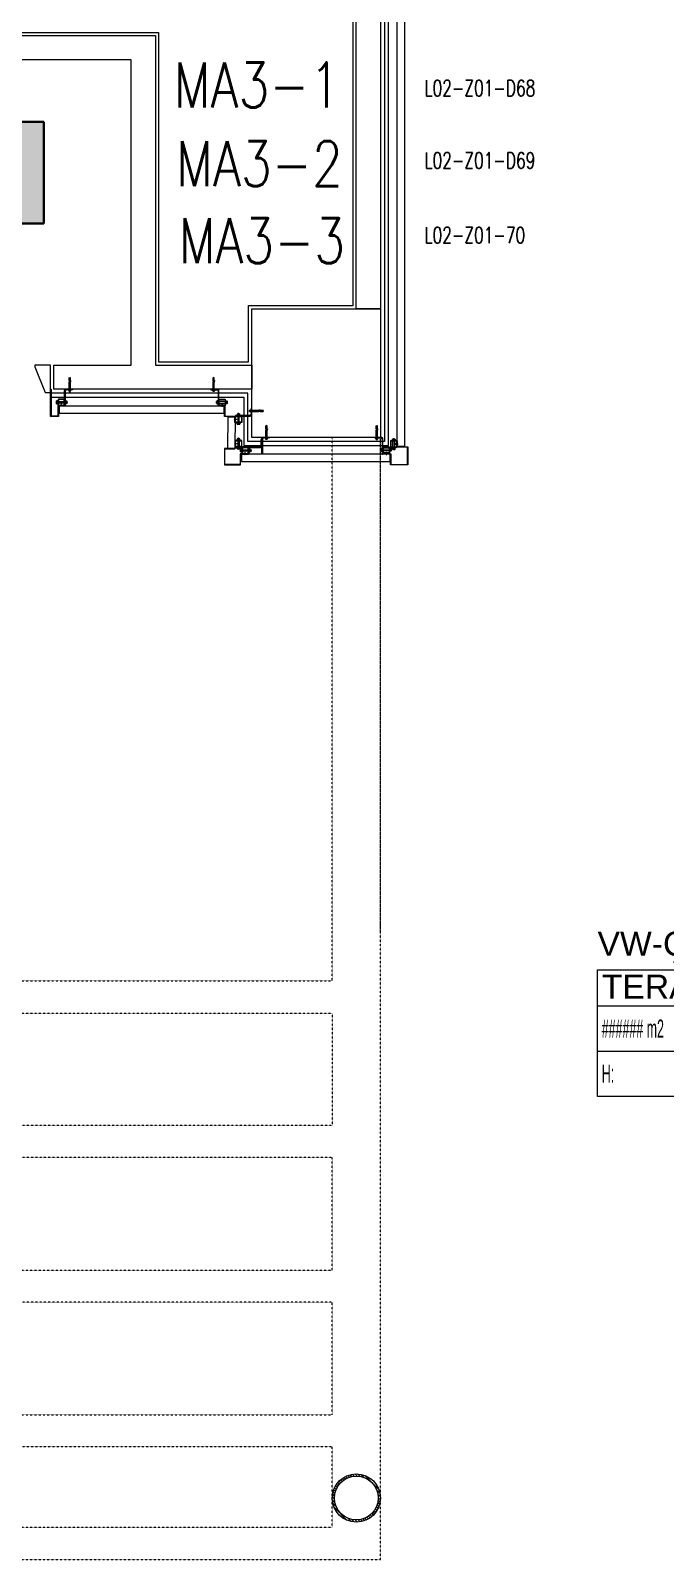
# Model space of a CAD drawing. Extents: x -3709 to 34962, y 0 to 8245.
# Drawn here: x 32241 to 32636, y 2414 to 3366 of the extents above; entities that cross this region are included whole.
import ezdxf
from ezdxf.enums import TextEntityAlignment as Align

# ---------------------------------------------------------------- set-up
doc = ezdxf.new("R2010")
doc.units = 0
doc.linetypes.add('DOT2', pattern=[0.125, 0, -0.125])
doc.layers.get('0').update_dxf_attribs({"color": 9, "lineweight": 9})
for name, color, linetype, lineweight in [('00', 9, 'Continuous', 9), ('01', 9, 'Continuous', 9), ('06D', 9, 'Continuous', 9), ('10', 9, 'Continuous', 9), ('10A', 9, 'Continuous', 9), ('14', 9, 'Continuous', 9), ('20', 9, 'DOT2', 9), ('21_MAHAL', 9, 'Continuous', 9), ('33', 9, 'BATTING', 9), ('35H', 9, 'Continuous', 9), ('E-DEDEKTÖR NUMARALARI', 20, 'Continuous', 30), ('E-KUVVET PANOSU (MCC)', 7, 'Continuous', 30), ('E-YAZI', 7, 'Continuous', 30)]:
    doc.layers.add(name, color=color, linetype=linetype, lineweight=lineweight)
doc.styles.add('Arial', font='arial.ttf', dxfattribs={"height": 2.5})
doc.styles.add('E-YAZI', font='txttw.shx')
doc.styles.add('MuuM_TEXT-STANDART', font='ARIALN.TTF')
doc.linetypes.add('BATTING', pattern='A,0.0001,-0.1,[134,ltypeshp.shx,S=0.1,R=0,X=-0.1,Y=0],-0.2,[134,ltypeshp.shx,S=0.1,R=180,X=0.1,Y=0],-0.1', length=0.4001)

# ---------------------------------------------------------------- blocks, each defined once
blk = doc.blocks.new('p-kolon-80x80-vw')
at = {"layer": '01'}
blk.add_lwpolyline([(-40, -40), (-40, 40), (40, 40), (40, -40)], close=True, dxfattribs=at)
blk = doc.blocks.new('p-kolon celik')
at = {"layer": '35H'}
h = blk.add_hatch(dxfattribs=at)
h.set_pattern_fill('ANSI31', color=256, scale=10)
h.set_pattern_definition([(45, (-10, -10), (-0.883883, 0.883883), [])])
edge = h.paths.add_edge_path()
edge.add_arc((0, 0), 15, 0, 360)
edge = h.paths.add_edge_path(flags=17)
edge.add_arc((0, 0), 13.6, 0, 360)
at = {"layer": '10'}
for radius in [15, 13.6]:
    blk.add_circle((0, 0), radius, dxfattribs=at)
blk = doc.blocks.new('cxvxv')
for p, q in [((-21988.4, 8560.98, 0), (-21988.4, 8560.32, 0)), ((-21988.4, 8560.32, 0), (-21986.64, 8560.32, 0)), ((-21988.4, 8555.4, 0), (-21986.64, 8555.4, 0)), ((-21988.4, 8554.74, 0), (-21988.4, 8555.4, 0)), ((-21986.86, 8561.07, 0), (-21988.18, 8561.07, 0)), ((-21986.86, 8554.65, 0), (-21988.17, 8554.65, 0)), ((-21988.02, 8561.25, 0), (-21987.03, 8561.3, 0)), ((-21988.02, 8561.25, 0), (-21988, 8561.26, 0)), ((-21988, 8561.23, 0), (-21988.02, 8561.25, 0)), ((-21988.02, 8561.13, 0), (-21987.03, 8561.19, 0)), ((-21988.02, 8561.13, 0), (-21988, 8561.14, 0)), ((-21988, 8561.11, 0), (-21988.02, 8561.13, 0)), ((-21988.02, 8560.32, 0), (-21987.02, 8560.32, 0)), ((-21988.02, 8560.28, 0), (-21988.02, 8560.32, 0)), ((-21988.02, 8560.11, 0), (-21988.02, 8555.61, 0)), ((-21988.02, 8555.44, 0), (-21988.02, 8555.4, 0)), ((-21988.02, 8555.4, 0), (-21987.02, 8555.4, 0)), ((-21988, 8561.3, 0), (-21987.94, 8561.35, 0)), ((-21988, 8561.26, 0), (-21988, 8561.3, 0)), ((-21988, 8561.14, 0), (-21988, 8561.23, 0)), ((-21988, 8561.07, 0), (-21988, 8561.11, 0)), ((-21987.96, 8560.98, 0), (-21987.96, 8560.32, 0)), ((-21987.96, 8554.74, 0), (-21987.96, 8555.4, 0)), ((-21987.54, 8561.35, 0), (-21987.94, 8561.35, 0)), ((-21987.7, 8561.05, 0), (-21987.7, 8561.08, 0)), ((-21987.7, 8561.07, 0), (-21987.7, 8561.07, 0)), ((-21987.54, 8561.35, 0), (-21987.1, 8561.35, 0)), ((-21987.03, 8561.3, 0), (-21987.1, 8561.35, 0)), ((-21987.08, 8560.64, 0), (-21987.08, 8560.98, 0)), ((-21987.08, 8560.64, 0), (-21987.08, 8560.32, 0)), ((-21987.08, 8555.08, 0), (-21987.08, 8555.4, 0)), ((-21987.08, 8555.08, 0), (-21987.08, 8554.74, 0)), ((-21987.06, 8560.32, 0), (-21987.06, 8560.28, 0)), ((-21987.06, 8555.61, 0), (-21987.06, 8560.11, 0)), ((-21987.06, 8555.4, 0), (-21987.06, 8555.44, 0)), ((-21987.05, 8561.32, 0), (-21987.03, 8561.3, 0)), ((-21987.03, 8561.3, 0), (-21987.05, 8561.28, 0)), ((-21987.03, 8561.3, 0), (-21987.05, 8561.29, 0)), ((-21987.05, 8561.28, 0), (-21987.05, 8561.2, 0)), ((-21987.05, 8561.2, 0), (-21987.03, 8561.19, 0)), ((-21987.03, 8561.19, 0), (-21987.05, 8561.17, 0)), ((-21987.05, 8561.17, 0), (-21987.05, 8561.08, 0)), ((-21987.05, 8561.08, 0), (-21987.03, 8561.07, 0)), ((-21987.02, 8560.32, 0), (-21987.02, 8560.28, 0)), ((-21987.02, 8555.61, 0), (-21987.02, 8560.11, 0)), ((-21987.02, 8555.4, 0), (-21987.02, 8555.44, 0)), ((-21986.64, 8560.32, 0), (-21986.64, 8560.98, 0)), ((-21986.64, 8555.4, 0), (-21986.64, 8554.74, 0))]:
    blk.add_line(p, q)
at = {"elevation": 0}
for points in [[(-21986.3, 8560.11), (-21988.7, 8560.11), (-21988.7, 8560.28), (-21986.3, 8560.28)], [(-21986.3, 8555.61), (-21988.7, 8555.61), (-21988.7, 8555.44), (-21986.3, 8555.44)]]:
    blk.add_lwpolyline(points, close=True, dxfattribs=at)
for points in [[(-21987.98, 8560.28), (-21987.98, 8560.32)], [(-21987.98, 8560.11), (-21987.98, 8555.61)], [(-21987.98, 8555.44), (-21987.98, 8555.4)]]:
    blk.add_lwpolyline(points, dxfattribs=at)
for centre, radius, start, end in [((-21988.18, 8560.75, 0), 0.315, 45.8497, 134.1503), ((-21988.18, 8554.97, 0), 0.315, 225.8497, 314.1503), ((-21987.52, 8559.95, 0), 1.12, 66.87008, 113.12992), ((-21987.52, 8559.95, 0), 1.12, 66.87008, 113.12992), ((-21987.52, 8555.77, 0), 1.12, 246.87008, 293.12992), ((-21987.52, 8555.77, 0), 1.12, 246.87008, 293.12992), ((-21986.86, 8560.76, 0), 0.313, 45.44896, 134.55104), ((-21986.86, 8554.96, 0), 0.313, 225.44896, 314.55104)]:
    blk.add_arc(centre, radius, start, end)
blk = doc.blocks.new('VIDA')
for p, q in [((-18072, 6523.9), (-18071.9, 6524)), ((-18071.9, 6523.8), (-18072, 6523.9)), ((-18071.9, 6524), (-18070.1, 6524.7)), ((-18069.6, 6522.9), (-18071.9, 6523.8)), ((-18069.7, 6524.9), (-18070.6, 6523.2)), ((-18070.6, 6523.2), (-18070.1, 6524.7)), ((-18070.1, 6524.7), (-18069.9, 6525.1)), ((-18069.9, 6525.1), (-18070.1, 6524.1)), ((-18070.1, 6524.1), (-18070, 6524.3)), ((-18070, 6524.3), (-18069.8, 6525.1)), ((-18069.9, 6525.1), (-18069.8, 6525.1)), ((-18069.8, 6525.1), (-18069.7, 6524.9)), ((-18069.7, 6524.9), (-18069.3, 6525)), ((-18069.6, 6522.8), (-18069.1, 6525)), ((-18069.6, 6522.8), (-18069.6, 6522.9)), ((-18069.4, 6522.4), (-18069.6, 6522.8)), ((-18068.9, 6525.3), (-18069.4, 6522.4)), ((-18069.3, 6522.4), (-18069.4, 6522.4)), ((-18069.3, 6522.4), (-18068.9, 6525.3)), ((-18069.3, 6525), (-18069.1, 6525)), ((-18069.1, 6522.8), (-18069.3, 6522.4)), ((-18069.1, 6525), (-18068.9, 6525.3)), ((-18068.7, 6522.8), (-18069.1, 6522.8)), ((-18068.9, 6525.3), (-18068.9, 6525.3)), ((-18068.9, 6525.3), (-18068.7, 6525)), ((-18068.7, 6522.8), (-18068.2, 6525)), ((-18068.7, 6525), (-18068.2, 6525)), ((-18068.5, 6522.4), (-18068.7, 6522.8)), ((-18068, 6525.3), (-18068.5, 6522.4)), ((-18068.4, 6522.4), (-18068.5, 6522.4)), ((-18068.4, 6522.4), (-18067.9, 6525.3)), ((-18068.2, 6522.8), (-18068.4, 6522.4)), ((-18068.2, 6522.8), (-18068.4, 6522.4)), ((-18068.2, 6525), (-18068, 6525.3)), ((-18067.7, 6525), (-18068.2, 6522.8)), ((-18067.7, 6522.8), (-18068.2, 6522.8)), ((-18067.9, 6525.3), (-18068, 6525.3)), ((-18067.9, 6525.3), (-18067.7, 6525)), ((-18067.7, 6522.8), (-18067.2, 6525)), ((-18067.7, 6525), (-18067.2, 6525)), ((-18067.5, 6522.4), (-18067.7, 6522.8)), ((-18067, 6525.3), (-18067.5, 6522.4)), ((-18067.4, 6522.4), (-18067.5, 6522.4)), ((-18067.4, 6522.4), (-18066.9, 6525.3)), ((-18067.2, 6522.8), (-18067.4, 6522.4)), ((-18067.2, 6522.8), (-18067.4, 6522.4)), ((-18067.2, 6525), (-18067, 6525.3)), ((-18066.7, 6525), (-18067.2, 6522.8)), ((-18066.7, 6522.8), (-18067.2, 6522.8)), ((-18066.9, 6525.3), (-18067, 6525.3)), ((-18066.9, 6525.3), (-18066.7, 6525)), ((-18066.3, 6525), (-18066.7, 6525)), ((-18066.7, 6522.8), (-18066.3, 6525)), ((-18066.5, 6522.4), (-18066.7, 6522.8)), ((-18066.1, 6525.3), (-18066.5, 6522.4)), ((-18066.5, 6522.4), (-18066, 6525.3)), ((-18066.3, 6522.8), (-18066.5, 6522.4)), ((-18066.3, 6522.8), (-18066.5, 6522.4)), ((-18066.5, 6522.4), (-18066.5, 6522.4)), ((-18066.3, 6525), (-18066.1, 6525.3)), ((-18065.8, 6525), (-18066.3, 6522.8)), ((-18066.3, 6522.8), (-18065.8, 6522.8)), ((-18066, 6525.3), (-18066.1, 6525.3)), ((-18066, 6525.3), (-18065.8, 6525)), ((-18065.8, 6522.8), (-18065.3, 6525)), ((-18065.8, 6525), (-18065.3, 6525)), ((-18065.6, 6522.4), (-18065.8, 6522.8)), ((-18065.1, 6525.3), (-18065.6, 6522.4)), ((-18065.5, 6522.4), (-18065.6, 6522.4)), ((-18065.5, 6522.4), (-18065, 6525.3)), ((-18065.3, 6522.8), (-18065.5, 6522.4)), ((-18065.3, 6522.8), (-18065.5, 6522.4)), ((-18065.3, 6525), (-18065.1, 6525.3)), ((-18064.8, 6525), (-18065.3, 6522.8)), ((-18064.8, 6522.8), (-18065.3, 6522.8)), ((-18065.1, 6525.3), (-18065, 6525.3)), ((-18065, 6525.3), (-18064.8, 6525)), ((-18064.8, 6525), (-18064.3, 6525)), ((-18064.8, 6522.8), (-18064.3, 6525)), ((-18064.6, 6522.4), (-18064.8, 6522.8)), ((-18064.1, 6525.3), (-18064.6, 6522.4)), ((-18064.5, 6522.4), (-18064.6, 6522.4)), ((-18064.5, 6522.4), (-18064, 6525.3)), ((-18064.3, 6522.8), (-18064.5, 6522.4)), ((-18064.3, 6522.8), (-18064.5, 6522.4)), ((-18064.3, 6525), (-18064.1, 6525.3)), ((-18063.8, 6525), (-18064.3, 6522.8)), ((-18063.8, 6522.8), (-18064.3, 6522.8)), ((-18064, 6525.3), (-18064.1, 6525.3)), ((-18064, 6525.3), (-18063.8, 6525)), ((-18063.8, 6522.8), (-18062, 6525)), ((-18062, 6525), (-18063.8, 6525)), ((-18063.6, 6522.4), (-18063.8, 6522.8)), ((-18063.6, 6522.4), (-18061.7, 6525.3)), ((-18061.8, 6525.3), (-18063.6, 6522.4)), ((-18062, 6522.8), (-18063.6, 6522.4)), ((-18062, 6522.8), (-18063.6, 6522.4)), ((-18063.6, 6522.4), (-18063.6, 6522.4)), ((-18061.5, 6525), (-18063.4, 6522.8)), ((-18063.4, 6522.8), (-18061.5, 6522.8)), ((-18061.7, 6525.3), (-18063.2, 6525.3)), ((-18062.7, 6522.4), (-18061.5, 6522.8)), ((-18062.6, 6522.4), (-18062.1, 6525.3)), ((-18062.4, 6522.8), (-18062.6, 6522.4)), ((-18062.4, 6522.8), (-18062.6, 6522.4)), ((-18062.6, 6522.4), (-18061.3, 6522.4)), ((-18062.4, 6525), (-18062.2, 6525.3)), ((-18061.5, 6525), (-18062.4, 6525)), ((-18061.5, 6522.8), (-18062.4, 6525)), ((-18061.9, 6525), (-18062.4, 6522.8)), ((-18061.9, 6522.8), (-18062.4, 6522.8)), ((-18062.2, 6525.3), (-18062.1, 6525.3)), ((-18062.2, 6525.3), (-18061.3, 6522.4)), ((-18062.1, 6525.3), (-18061.9, 6525)), ((-18062, 6525), (-18061.8, 6525.3)), ((-18061.9, 6525), (-18061.4, 6525)), ((-18061.9, 6522.8), (-18061.4, 6525)), ((-18061.7, 6522.4), (-18061.9, 6522.8)), ((-18061.2, 6525.3), (-18061.7, 6522.4)), ((-18061.7, 6525.3), (-18061.5, 6525)), ((-18061.6, 6522.4), (-18061.7, 6522.4)), ((-18061.6, 6522.4), (-18061.2, 6525.3)), ((-18061.4, 6522.8), (-18061.6, 6522.4)), ((-18061.4, 6522.8), (-18061.6, 6522.4)), ((-18061.4, 6525), (-18061.2, 6525.3)), ((-18061, 6525), (-18061.4, 6522.8)), ((-18060.9, 6522.8), (-18061.4, 6522.8)), ((-18061.2, 6525.3), (-18061, 6525)), ((-18061.2, 6525.3), (-18061.2, 6525.3)), ((-18061, 6525), (-18060.5, 6525)), ((-18060.9, 6522.8), (-18060.5, 6525)), ((-18060.7, 6522.4), (-18060.9, 6522.8)), ((-18060.7, 6522.4), (-18060.2, 6525.3)), ((-18060.3, 6525.3), (-18060.7, 6522.4)), ((-18060.5, 6522.8), (-18060.7, 6522.4)), ((-18060.5, 6522.8), (-18060.7, 6522.4)), ((-18060.7, 6522.4), (-18060.7, 6522.4)), ((-18060.5, 6525), (-18060.3, 6525.3)), ((-18060, 6525), (-18060.5, 6522.8)), ((-18060.5, 6522.8), (-18060, 6522.8)), ((-18060.3, 6525.3), (-18060.2, 6525.3)), ((-18060.2, 6525.3), (-18060, 6525)), ((-18060, 6525), (-18059.5, 6525)), ((-18060, 6522.8), (-18059.5, 6525)), ((-18059.8, 6522.4), (-18060, 6522.8)), ((-18059.3, 6525.3), (-18059.8, 6522.4)), ((-18059.7, 6522.4), (-18059.8, 6522.4)), ((-18059.7, 6522.4), (-18059.2, 6525.3)), ((-18059.5, 6522.8), (-18059.7, 6522.4)), ((-18059.5, 6522.8), (-18059.7, 6522.4)), ((-18059.5, 6525), (-18059.3, 6525.3)), ((-18059.2, 6524), (-18059.5, 6522.8)), ((-18059.5, 6522.8), (-18059.2, 6522.8)), ((-18059.3, 6525.3), (-18059.2, 6525.3)), ((-18058.1, 6526.6), (-18059.2, 6526.6)), ((-18059.2, 6521.2), (-18059.2, 6526.6)), ((-18058.1, 6521.2), (-18059.2, 6521.2))]:
    blk.add_line(p, q)
for points in [[(-18068.7, 6525), (-18069.1, 6522.8)], [(-18057.2, 6524.3), (-18057.5, 6524), (-18057.5, 6523.8), (-18057.2, 6523.5)]]:
    blk.add_lwpolyline(points)
for centre, start, end in [((-18062.4, 6523.6), 7.50951, 35.24269), ((-18062.4, 6524.2), 324.75731, 352.49049)]:
    blk.add_arc(centre, 5.21, start, end)
blk = doc.blocks.new('çelik dübel')
at = {"ltscale": 7}
for p, q in [((-87.2, -2), (-85, 2)), ((-85, -6), (-85, 2)), ((-68, 2), (-85, 2)), ((-75, -6), (-75, 2)), ((-70, -6), (-70, 2)), ((-68, 3), (-58, 2)), ((-68, -7), (-68, 3)), ((-58, -6), (-58, 2)), ((-8.5, 2), (-58, 2)), ((-53, 1.5), (-58, 1.5)), ((-53, -6), (-53, 2)), ((-25, -6), (-25, 2)), ((-25, -6), (-23.9, 2)), ((-23, -6), (-21.9, 2)), ((-21, -6), (-19.9, 2)), ((-19, -6), (-17.9, 2)), ((-17, -6), (-15.9, 2)), ((-85, -6), (-87.2, -2)), ((-68, -6), (-85, -6)), ((-68, -7), (-58, -6)), ((-53, -5.5), (-58, -5.5)), ((-8.5, -6), (-58, -6))]:
    blk.add_line(p, q, dxfattribs=at)
for p, q in [((-15, -6), (-13.9, 2)), ((-13, -6), (-11.9, 2)), ((-11, -6), (-10, 1.1)), ((-10, -9), (-10, 5)), ((-9, 5), (-10, 5)), ((-10, 3), (-10, 5)), ((-9, -9), (-9, 5)), ((-8.5, 2), (-8.5, 3)), ((-8.5, -4), (-8.5, 0)), ((-5, 4), (-7.5, 4)), ((-5, 1), (-7.5, 1)), ((-4, 2), (-4, 3)), ((-1, 2), (-4, 2)), ((-4, -4), (-4, 0)), ((-3, -6), (-1.9, 2)), ((-1, -6), (0, 1.1)), ((0, -5), (0, 1)), ((-10, -7), (-10, -9.1)), ((-9, -9), (-10, -9)), ((-8.5, -6), (-8.5, -7)), ((-5, -5), (-7.5, -5)), ((-5, -8), (-7.5, -8)), ((-4, -6), (-4, -7)), ((-1, -6), (-4, -6))]:
    blk.add_line(p, q)
for points in [[(-68, 0.6), (-67.4, 0.4), (-67, 0.1), (-66.6, -0.3), (-66.2, -0.8), (-65.9, -1.3), (-65.7, -1.9), (-65.4, -2.3), (-65.2, -2.8), (-65, -3.1), (-64.8, -3.3), (-64.6, -3.5), (-64.4, -3.6), (-64.2, -3.5), (-63.9, -3.5), (-63.7, -3.3), (-63.5, -3.1), (-63.2, -2.9), (-62.9, -2.6), (-62.7, -2.3), (-62.4, -2), (-62.1, -1.7), (-61.9, -1.4), (-61.6, -1.1), (-61.4, -0.9), (-61.2, -0.7), (-61, -0.6), (-60.8, -0.5), (-60.6, -0.5), (-60.4, -0.5), (-60.3, -0.7), (-60.1, -0.9), (-59.9, -1.1), (-59.8, -1.5), (-59.6, -1.9), (-59.4, -2.3), (-59.2, -2.7), (-58.9, -3), (-58.7, -3.3), (-58.4, -3.5), (-58, -3.5)], [(-68, -0.5), (-68, -0.5), (-67.9, -0.5), (-67.9, -0.5), (-67.8, -0.5), (-67.8, -0.6), (-67.7, -0.6), (-67.7, -0.6), (-67.6, -0.7), (-67.6, -0.7), (-67.6, -0.8), (-67.5, -0.8), (-67.5, -0.8), (-67.5, -0.9), (-67.4, -0.9), (-67.4, -0.9), (-67.3, -1), (-67.3, -1), (-67.3, -1.1), (-67.2, -1.1), (-67.2, -1.2), (-67.2, -1.2), (-67.1, -1.3), (-67.1, -1.3), (-67.1, -1.4), (-67, -1.4), (-67, -1.5), (-67, -1.5), (-66.9, -1.6), (-66.9, -1.6), (-66.9, -1.7), (-66.9, -1.7), (-66.8, -1.8), (-66.8, -1.9), (-66.8, -1.9), (-66.7, -2), (-66.7, -2), (-66.7, -2.1), (-66.6, -2.2), (-66.6, -2.2), (-66.6, -2.3), (-66.6, -2.3), (-66.5, -2.4), (-66.5, -2.5), (-66.5, -2.5), (-66.4, -2.6), (-66.4, -2.7), (-66.4, -2.7), (-66.3, -2.8), (-66.3, -2.8), (-66.3, -2.9), (-66.3, -3), (-66.2, -3), (-66.2, -3.1), (-66.2, -3.1), (-66.1, -3.2), (-66.1, -3.2), (-66.1, -3.3), (-66, -3.4), (-66, -3.4), (-66, -3.5), (-65.9, -3.5), (-65.9, -3.6), (-65.9, -3.6), (-65.8, -3.7), (-65.8, -3.7), (-65.7, -3.8), (-65.7, -3.8), (-65.7, -3.9), (-65.6, -3.9), (-65.6, -4), (-65.5, -4), (-65.5, -4.1), (-65.4, -4.1), (-65.4, -4.1), (-65.3, -4.2), (-65.3, -4.2), (-65.2, -4.3), (-65.2, -4.3), (-65.1, -4.3), (-65, -4.4), (-65, -4.4), (-64.9, -4.4), (-64.9, -4.4), (-64.8, -4.5), (-64.7, -4.5), (-64.7, -4.5), (-64.6, -4.5), (-64.5, -4.5), (-64.5, -4.5), (-64.4, -4.5), (-64.3, -4.5), (-64.3, -4.5), (-64.2, -4.5), (-64.1, -4.5), (-64.1, -4.5), (-64, -4.5), (-64, -4.5), (-63.9, -4.5), (-63.8, -4.5), (-63.8, -4.5), (-63.7, -4.4), (-63.7, -4.4), (-63.6, -4.4), (-63.6, -4.4), (-63.5, -4.4), (-63.4, -4.3), (-63.4, -4.3), (-63.3, -4.3), (-63.3, -4.3), (-63.3, -4.2), (-63.2, -4.2), (-63.2, -4.2), (-63.1, -4.1), (-63.1, -4.1), (-63, -4.1), (-63, -4), (-62.9, -4), (-62.9, -4), (-62.9, -3.9), (-62.8, -3.9), (-62.8, -3.9), (-62.7, -3.8), (-62.7, -3.8), (-62.7, -3.8), (-62.6, -3.7), (-62.6, -3.7), (-62.5, -3.6), (-62.5, -3.6), (-62.5, -3.6), (-62.4, -3.5), (-62.4, -3.5), (-62.4, -3.5), (-62.3, -3.4), (-62.3, -3.4), (-62.2, -3.3), (-62.2, -3.3), (-62.2, -3.3), (-62.1, -3.2), (-62.1, -3.2), (-62.1, -3.1), (-62, -3.1), (-62, -3.1), (-62, -3), (-61.9, -3), (-61.9, -2.9), (-61.9, -2.9), (-61.8, -2.9), (-61.8, -2.8), (-61.7, -2.8), (-61.7, -2.7), (-61.7, -2.7), (-61.6, -2.6), (-61.6, -2.6), (-61.6, -2.6), (-61.5, -2.5), (-61.5, -2.5), (-61.5, -2.5), (-61.4, -2.4), (-61.4, -2.4), (-61.4, -2.3), (-61.3, -2.3), (-61.3, -2.3), (-61.3, -2.2), (-61.3, -2.2), (-61.2, -2.2), (-61.2, -2.1), (-61.2, -2.1), (-61.1, -2), (-61.1, -2), (-61.1, -2), (-61, -1.9), (-61, -1.9), (-61, -1.9), (-61, -1.9), (-60.9, -1.8), (-60.9, -1.8), (-60.9, -1.8), (-60.9, -1.8), (-60.9, -1.8), (-60.9, -1.7), (-60.8, -1.7), (-60.8, -1.7), (-60.8, -1.7), (-60.8, -1.7), (-60.8, -1.7), (-60.8, -1.8), (-60.7, -1.8), (-60.7, -1.8), (-60.7, -1.8), (-60.7, -1.9), (-60.7, -1.9), (-60.7, -1.9), (-60.6, -2), (-60.6, -2), (-60.6, -2.1), (-60.6, -2.1), (-60.6, -2.1), (-60.5, -2.2), (-60.5, -2.2), (-60.5, -2.3), (-60.5, -2.3), (-60.4, -2.4), (-60.4, -2.5), (-60.4, -2.5), (-60.4, -2.6), (-60.3, -2.6), (-60.3, -2.7), (-60.3, -2.7), (-60.3, -2.8), (-60.2, -2.8), (-60.2, -2.9), (-60.2, -3), (-60.1, -3), (-60.1, -3.1), (-60.1, -3.1), (-60, -3.2), (-60, -3.2), (-59.9, -3.3), (-59.9, -3.4), (-59.9, -3.4), (-59.8, -3.5), (-59.8, -3.5), (-59.7, -3.6), (-59.7, -3.6), (-59.6, -3.7), (-59.6, -3.8), (-59.5, -3.8), (-59.5, -3.9), (-59.4, -3.9), (-59.3, -4), (-59.3, -4), (-59.2, -4.1), (-59.1, -4.2), (-59, -4.2), (-58.9, -4.3), (-58.8, -4.3), (-58.6, -4.4), (-58.4, -4.4), (-58.2, -4.5), (-58, -4.5)]]:
    blk.add_lwpolyline(points)
for centre, start, end in [((-7.5, 3), 90, 180), ((-7.5, 2), 180, 270), ((-7.5, 0), 90, 180), ((-5, 3), 0, 90), ((-5, 2), 270, 0), ((-5, 0), 0, 90), ((-1, 1), 0, 90), ((-7.5, -4), 180, 270), ((-7.5, -6), 90, 180), ((-7.5, -7), 180, 270), ((-5, -4), 270, 0), ((-5, -6), 0, 90), ((-5, -7), 270, 0), ((-1, -5), 270, 0)]:
    blk.add_arc(centre, 1, start, end)
blk = doc.blocks.new('kjdol')
at = {"ltscale": 10, "elevation": -278.89}
blk.add_lwpolyline([(77394.12, 60089.89), (77403.28, 60089.89, 0.460237), (77404.18, 60090.79), (77404.18, 60094.89), (77403.78, 60094.89), (77403.78, 60091.29, -0.414214), (77402.78, 60090.29), (77394.12, 60090.29)], format="xyb", close=True, dxfattribs=at)
at = {"elevation": -249.79}
for points in [[(77397.97, 60089.9), (77397.97, 60085.9), (77393.97, 60085.9), (77393.97, 60089.9)], [(77397.77, 60089.7), (77397.77, 60086.1), (77394.17, 60086.1), (77394.17, 60089.7)]]:
    blk.add_lwpolyline(points, close=True, dxfattribs=at)
at = {"xscale": 0.1000000000058208, "yscale": 0.1000000000058208, "zscale": 0.1000000000058208, "rotation": 180}
blk.add_blockref('VIDA', (75587.75, 60740.29, -249.79), dxfattribs=at)
blk.add_blockref('cxvxv', (99383.5, 51530.11, -249.79))
at = {"extrusion": (0, 0, -1), "xscale": 0.1000000000058208, "yscale": 0.1000000000058208, "zscale": -0.0999999999999091}
blk.add_blockref('çelik dübel', (-77402.74, 60093.36, 459.25), dxfattribs=at)
blk = doc.blocks.new('catikatirevizepergole-krt')
for points in [[(9.48, 1999.77), (779.49, 1999.8), (779.5, 2338)], [(9.49, 1639.8), (809.49, 1639.8), (809.49, 2338)]]:
    blk.add_lwpolyline(points)
for points in [[(779.49, 1909.83), (9.48, 1909.83), (9.48, 1979.8), (779.49, 1979.8)], [(779.49, 1889.8), (9.49, 1889.8), (9.49, 1819.8), (779.49, 1819.8)], [(779.49, 1799.8), (9.49, 1799.8), (9.49, 1729.83), (779.49, 1729.83)], [(779.49, 1709.83), (9.49, 1709.83), (9.49, 1659.8), (779.49, 1659.8)]]:
    blk.add_lwpolyline(points, close=True)
blk = doc.blocks.new('0_roomno2')
blk.add_lwpolyline([(19.38, -10.5), (0, -10.5), (0, 0), (19.38, 0)], close=True)
for points in [[(0, -3), (19.38, -3)], [(8.12, -3), (8.12, -10.5)], [(11.88, -3), (11.88, -10.5)], [(15.62, -3), (15.62, -10.5)], [(0, -6.75), (8.12, -6.75)]]:
    blk.add_lwpolyline(points)
at = {"style": 'MuuM_TEXT-STANDART', "width": 0.6}
blk.add_text('H:', height=1.5, dxfattribs=at).set_placement((0.35, -8.61), align=Align.MIDDLE_LEFT)
at = {"style": 'Arial'}
blk.add_attdef('ODANO', (0, 1.17), '', height=2, dxfattribs=at)
blk.add_attdef('MEKANADI', text='', height=2, dxfattribs=at).set_placement((0.35, -3), align=Align.BOTTOM_LEFT)
at = {"style": 'MuuM_TEXT-STANDART', "width": 0.6}
for tag, p in [('YER01', (10, -4.5)), ('TAVAN01', (13.75, -4.5)), ('DUVAR01', (17.5, -4.5)), ('YER02', (10, -6.75)), ('TAVAN02', (13.75, -6.75)), ('DUVAR02', (17.5, -6.75)), ('YER03', (10, -9)), ('TAVAN03', (13.75, -9)), ('DUVAR03', (17.5, -9))]:
    blk.add_attdef(tag, text='', height=1.5, dxfattribs=at).set_placement(p, align=Align.MIDDLE_CENTER)
for tag, p in [('M2', (0.35, -4.88)), ('TEMIZTAVANYUKSEKLIGI', (1.8, -8.61))]:
    blk.add_attdef(tag, text='', height=1.5, dxfattribs=at).set_placement(p, align=Align.MIDDLE_LEFT)
blk = doc.blocks.new('100_KUVVET PANOSU (MCC)')
at = {"layer": 'E-KUVVET PANOSU (MCC)', "color": 4}
for p, q in [((-3.072, 3.948), (3.072, 3.948)), ((-3.072, 0), (-3.072, 3.948)), ((3.072, 3.948), (3.072, 0)), ((3.072, 0), (-3.072, 0))]:
    blk.add_line(p, q, dxfattribs=at)
blk.add_solid([(-3.072, 3.948), (3.072, 3.948), (-3.072, 0), (3.072, 0)], dxfattribs=at)

msp = doc.modelspace()

# ---------------------------------------------------------------- linework, layer by layer
at = {"layer": '00'}
for points in [[(32073.33, 3872.5), (32073.33, 3362.5), (32268.33, 3362.5), (32318.33, 3362.5), (32318.33, 3157.5), (32378.33, 3157.5), (32378.33, 3142.5), (32255.13, 3142.5), (32255.13, 3157.5), (32303.33, 3157.5), (32303.33, 3347.5), (32103.33, 3347.5), (32103.33, 3157.5), (32141.53, 3157.5), (32141.53, 3142.5), (32026.03, 3142.5), (32026.03, 3157.5), (32088.33, 3157.5), (32088.33, 3347.5), (32058.33, 3347.5), (32058.33, 3872.5)], [(32443.33, 3688.6), (32443.33, 3688.6), (32443.33, 3693.5), (32458.33, 3693.5), (32458.33, 3192.5), (32443.33, 3192.5), (32443.33, 3693.5), (32458.33, 3693.5)]]:
    msp.add_lwpolyline(points, dxfattribs=at)
at = {"layer": '06D'}
msp.add_lwpolyline([(32253.43, 3137.5), (32373.33, 3137.5), (32373.33, 3107.5), (32463.33, 3107.5), (32463.33, 3690.3)], dxfattribs=at)
at = {"layer": '10'}
for points in [[(32253.13, 3157.44), (32243.33, 3157.44), (32243.33, 3156.37), (32249.63, 3140.44), (32253.13, 3140.44), (32253.13, 3157.37)], [(32368.03, 3110.61), (32368.03, 3106.61), (32372.03, 3106.6), (32372.03, 3110.6)], [(32371.83, 3110.4), (32371.83, 3106.8), (32368.23, 3106.8), (32368.23, 3110.4)], [(32376.24, 3106.2), (32372.24, 3106.2), (32372.23, 3102.2), (32376.23, 3102.2)], [(32376.03, 3106), (32372.43, 3106), (32372.43, 3102.4), (32376.03, 3102.4)], [(32460.06, 3106.6), (32464.06, 3106.6), (32464.06, 3102.6), (32460.06, 3102.6)], [(32460.16, 3106.4), (32463.76, 3106.4), (32463.76, 3102.8), (32460.16, 3102.8)], [(32464.63, 3110.41), (32464.63, 3106.41), (32468.63, 3106.41), (32468.63, 3110.41)], [(32464.83, 3110.21), (32464.83, 3106.61), (32468.43, 3106.61), (32468.43, 3110.21)]]:
    msp.add_lwpolyline(points, close=True, dxfattribs=at)
for points in [[(32368.03, 3106.2), (32383.33, 3106.2, 0.460237), (32384.23, 3107.1), (32384.23, 3111.2), (32383.83, 3111.2), (32383.83, 3107.6, -0.414214), (32382.83, 3106.6), (32368.03, 3106.6)], [(32384.52, 3102), (32384.52, 3111.6, -0.460237), (32385.42, 3112.5), (32389.52, 3112.5), (32389.52, 3112.1), (32385.92, 3112.1, 0.414214), (32384.92, 3111.1), (32384.92, 3102)], [(32459.77, 3102), (32459.77, 3111.6, 0.460237), (32458.87, 3112.5), (32454.77, 3112.5), (32454.77, 3112.1), (32458.37, 3112.1, -0.414214), (32459.37, 3111.1), (32459.37, 3102)], [(32463.77, 3102.2), (32460.57, 3102.2, -0.460546), (32459.67, 3103.1), (32459.67, 3107.2), (32460.07, 3107.2), (32460.07, 3103.6, 0.414214), (32461.07, 3102.6), (32463.77, 3102.6)]]:
    msp.add_lwpolyline(points, format="xyb", close=True, dxfattribs=at)
at = {"layer": '10A'}
for points in [[(32468.83, 3106.75), (32468.83, 3685.35), (32473.33, 3685.35), (32473.33, 3106.75), (32468.83, 3106.75)], [(32261.83, 3132.3), (32261.83, 3132), (32258.13, 3132), (32258.13, 3125.5), (32253.13, 3125.5), (32253.13, 3140.44), (32253.13, 3140.44), (32253.13, 3142.5), (32253.43, 3142.5), (32253.43, 3125.8), (32257.83, 3125.8), (32257.83, 3132.3), (32261.83, 3132.3)], [(32361.37, 3132), (32258.38, 3132), (32258.38, 3127.5), (32361.08, 3127.5), (32361.08, 3132)], [(32362.3, 3125.5), (32361.33, 3125.5), (32361.33, 3132), (32357.53, 3132), (32357.53, 3132.3), (32361.53, 3132.3), (32361.53, 3125.75), (32362.5, 3125.75), (32362.5, 3125.75), (32368.03, 3125.75), (32368.02, 3121.75), (32367.73, 3121.75), (32367.73, 3125.5), (32362.3, 3125.5), (32362.3, 3125.5)], [(32363.33, 3105.5), (32363.62, 3125.25), (32368.03, 3125.25), (32367.83, 3105.5), (32363.33, 3105.5)], [(32361.53, 3105.3), (32368.03, 3105.3), (32368.02, 3110.6), (32367.83, 3110.6), (32367.83, 3105.5), (32361.33, 3105.5), (32361.33, 3095.5), (32371.33, 3095.5), (32371.33, 3102), (32376.23, 3102), (32376.23, 3102.2), (32371.13, 3102.2), (32371.13, 3095.7), (32361.53, 3095.7), (32361.53, 3105.3)], [(32464.43, 3102), (32371.87, 3102), (32371.87, 3097.5), (32464.43, 3097.5), (32464.43, 3102)], [(32475.13, 3106.3), (32468.63, 3106.3), (32468.63, 3110.41), (32468.83, 3110.41), (32468.83, 3106.5), (32475.33, 3106.5), (32475.33, 3095.5), (32464.68, 3095.5), (32464.68, 3102), (32459.77, 3102), (32459.77, 3102.2), (32464.88, 3102.2), (32464.88, 3095.7), (32475.13, 3095.7), (32475.13, 3106.3)]]:
    msp.add_lwpolyline(points, dxfattribs=at)
at = {"layer": '14'}
msp.add_lwpolyline([(32441.33, 3797.5), (32441.33, 3810.5), (32376.33, 3810.5), (32376.33, 3870.5), (32075.33, 3870.5), (32075.33, 3364.5), (32320.33, 3364.5), (32320.33, 3159.5), (32376.33, 3159.5), (32376.33, 3194.5), (32441.33, 3194.5), (32441.33, 3696.1)], dxfattribs=at)
at = {"layer": '20'}
msp.add_lwpolyline([(32458.33, 2804.36), (32458.33, 3112.5)], dxfattribs=at)
at = {"layer": '33', "ltscale": 0.2}
msp.add_lwpolyline([(32460.83, 3690.3), (32460.83, 3110), (32375.83, 3110), (32375.83, 3140), (32253.43, 3140)], dxfattribs=at)

# ---------------------------------------------------------------- block references
msp.add_blockref('p-kolon-80x80-vw', (32418.33, 3152.5))
at = {"rotation": 90}
msp.add_blockref('p-kolon celik', (32443.33, 2452.5), dxfattribs=at)
at = {"layer": '10', "xscale": -1}
for name, p, rotation in [('kjdol', (-27828.07, -74261.67, 249.79), 270), ('cxvxv', (10475, -5439.18, 0), 359.9725710356572), ('cxvxv', (23827.05, 25095.95, 0), 269.9725710339925)]:
    msp.add_blockref(name, p, dxfattribs=dict(at, rotation=rotation))
at = {"layer": '10'}
for name, p, rotation in [('kjdol', (92447.72, -74261.68, 278.89), 90), ('cxvxv', (41009.14, 25096.35, 0), 90.02742896768534)]:
    msp.add_blockref(name, p, dxfattribs=dict(at, rotation=rotation))
for name, p in [('kjdol', (-45025.95, -56964.15, 249.79)), ('cxvxv', (54357.56, -5449.4, 0))]:
    msp.add_blockref(name, p, dxfattribs=at)
at = {"layer": '10', "extrusion": (0, 0, -1), "yscale": 0.1000000000058208}
for p, xscale, zscale, rotation in [((-32387.26, 3111.1), 0.1000000000058208, -0.0999999999999091, 270), ((-32456.27, 3111.07, 312.47), -0.1000000000058208, -0.1000000000058208, 90)]:
    msp.add_blockref('çelik dübel', p, dxfattribs=dict(at, xscale=xscale, zscale=zscale, rotation=rotation))
at = {"layer": '10'}
for p, xscale, yscale, zscale, rotation in [((30561.9, 3760.99), 0.1000000000058208, 0.1000000000058208, 0.1000000000058208, 180), ((33025.58, 1295.77), -0.1000000000058208, 0.1000000000058208, 0.1000000000021828, 89.97257103399262), ((31810.54, 1295.77), 0.1000000000058208, 0.1000000000058208, 0.1000000000058208, 270.0274289676853), ((34275.06, 3759.93), -0.1000000000058205, 0.1000000000058205, 0.1000000000021828, 179.9725710356573)]:
    msp.add_blockref('VIDA', p, dxfattribs=dict(at, xscale=xscale, yscale=yscale, zscale=zscale, rotation=rotation))
at = {"layer": '20'}
msp.add_blockref('catikatirevizepergole-krt', (31648.84, 774.5), dxfattribs=at)
at = {"layer": '21_MAHAL'}
ref = msp.add_blockref('0_roomno2', (32593.4, 2781.18), dxfattribs=dict(at, xscale=7.5, yscale=7.5, zscale=7.5))
ref.add_attrib('ODANO', 'VW-ÇK-10', (32593.4, 2789.96), dxfattribs={"layer": '0', "height": 15, "style": 'Arial'})
ref.add_attrib('MEKANADI', 'TERAS ÇATI', dxfattribs={"layer": '0', "height": 15, "style": 'Arial'}).set_placement((32596.03, 2758.68), align=Align.BOTTOM_LEFT)
ref.add_attrib('M2', '###### m2', dxfattribs={"layer": '0', "height": 11.25, "style": 'MuuM_TEXT-STANDART', "width": 0.6}).set_placement((32596.03, 2744.62), align=Align.MIDDLE_LEFT)
ref.add_attrib('YER01', 'Y27', dxfattribs={"layer": '0', "height": 11.25, "style": 'MuuM_TEXT-STANDART', "width": 0.6}).set_placement((32668.4, 2747.43), align=Align.MIDDLE_CENTER)
at = {"layer": 'E-KUVVET PANOSU (MCC)', "xscale": 16, "yscale": 16, "zscale": 16}
msp.add_blockref('100_KUVVET PANOSU (MCC)', (32199.76, 3245.6), dxfattribs=at)

# ---------------------------------------------------------------- texts
at = {"layer": 'E-DEDEKTÖR NUMARALARI', "style": 'E-YAZI', "width": 0.7}
for s, p in [('L02-Z01-D68', (32485.69, 3324.81)), ('L02-Z01-D69', (32485.69, 3279.81)), ('L02-Z01-70', (32485.69, 3233.31))]:
    msp.add_text(s, height=10, dxfattribs=at).set_placement(p)
at = {"layer": 'E-YAZI', "color": 3, "style": 'E-YAZI', "width": 0.8}
for s, p in [('MA3-1', (32329.69, 3317.81)), ('MA3-2', (32331.19, 3268.81)), ('MA3-3', (32332.69, 3220.81))]:
    msp.add_text(s, height=28, dxfattribs=at).set_placement(p)

doc.saveas('drawing.dxf')
